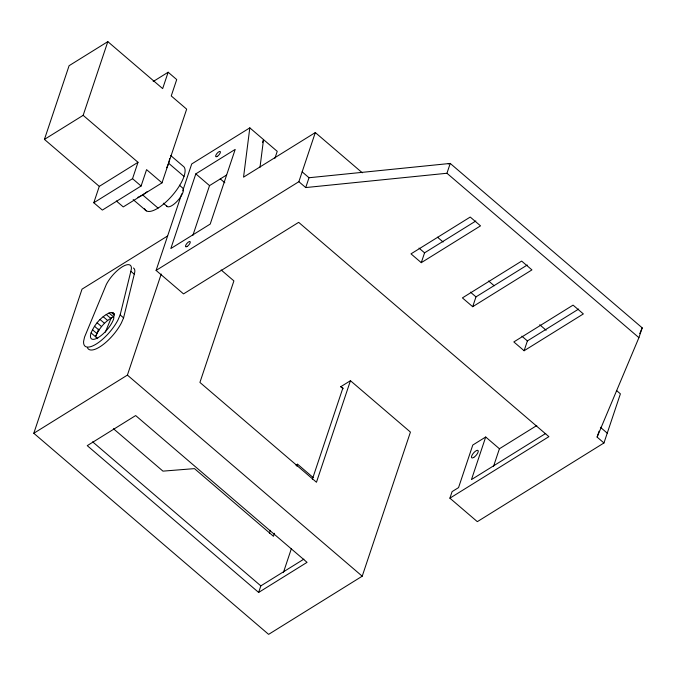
<?xml version="1.0" encoding="UTF-8"?>
<svg xmlns="http://www.w3.org/2000/svg" width="676" height="676" viewBox="0 0 676 676"><rect width="100%" height="100%" fill="white"/><g stroke="black" fill="none" stroke-linecap="round" stroke-linejoin="round"><path stroke-width="1.01" d="M274.895 158.336L277.236 151.348L249.816 127.857L243.546 177.154L315.312 132.564L362.311 172.811M259.998 167.335L263.53 139.602L262.525 142.602M130.848 271.296L131.389 268.871A19.418 6.954 -49.4 0 0 122.128 266.902A19.418 6.954 -49.4 0 0 106.335 284.444L84.559 337.062L83.613 341.287A26.668 9.557 -49.4 0 0 96.33 343.991A26.668 9.557 -49.4 0 0 118.013 319.909L120.151 314.94L130.848 271.296L134.279 274.228L123.581 317.872L121.443 322.841A26.668 9.557 -49.4 0 1 102.135 345.326A26.668 9.557 -49.4 0 1 87.365 347.472M134.279 274.228L134.811 271.811A19.418 6.954 -49.4 0 0 133.434 268M162.003 182.85L146.574 169.642L141.098 186.018L102.363 210.084L93.795 202.749L99.279 186.373L44.43 139.4L69.087 65.707L107.822 41.633L162.662 88.607L168.147 72.231L176.715 79.565L171.239 95.941L186.66 109.157L162.003 182.85L123.269 206.924L116.331 200.975M44.43 139.4L83.156 115.334L107.822 41.633M343.163 388.776L340.763 386.723L350.447 380.706L410.433 432.082L362.218 576.197L268.617 634.367L33.8 433.274L82.024 289.151L167.597 235.975M93.795 202.749L132.53 178.684L138.005 162.299L83.156 115.334M616.411 390.424L620.399 393.838L603.955 442.966L477.324 521.661L449.903 498.178L548.904 436.654L298.665 222.345L183.526 293.899L156.097 270.417L181.734 193.809M182.731 190.826L191.714 163.964L249.816 127.857M33.8 433.274L127.401 375.104L161.226 274.025M195.82 173.867L170.834 248.548L210.211 224.077L235.197 149.396L195.82 173.867L209.526 185.613L192.871 235.4M156.097 270.417L298.868 181.692L315.312 132.564M298.868 181.692L305.729 187.565L309.017 177.737L450.233 163.431L642.2 327.835L638.913 337.662L597.102 437.093L603.955 442.966M269.361 533.279L270.366 530.28M274.473 533.271L273.467 536.279L194.468 468.62L162.958 471.138L113.441 428.728M296.908 466.22L297.584 464.218L313.165 477.56M258.638 592.438L307.056 562.347L135.656 415.563L87.246 445.653L258.638 592.438L260.835 585.881L303.87 559.145M312.346 479.309L342.893 387.99L340.763 386.723M283.371 572.597L291.373 548.675M350.447 380.706L316.469 482.242L199.919 382.43L233.896 280.895L221.128 269.952M305.729 187.565L446.946 173.259L450.233 163.431L448.196 163.888M421.275 262.668L480.518 225.86L470.234 217.047L410.991 253.863L421.275 262.668L424.562 252.841L475.845 220.976M472.693 306.701L531.936 269.893L521.652 261.088L462.409 297.896L472.693 306.701L475.98 296.882L527.263 265.009M449.903 498.178L452.092 491.621L458.548 487.616L472.794 445.036L485.706 437.009L499.42 448.754L493.455 466.575M485.706 437.009L471.459 479.588L545.726 433.434M524.111 350.743L583.354 313.926L573.071 305.121L513.828 341.929L524.111 350.743L527.398 340.915L578.681 309.042M597.102 437.093L599.071 431.204M98.704 329.094L95.536 336.758C98.983 328.401 105.287 320.872 113.467 316.841L109.005 313.03C100.834 317.052 94.53 324.581 91.083 332.938L97.724 338.625M105.321 332.161L111.261 317.796M639.766 333.623L642.2 327.835M153.182 81.526L168.147 72.231M99.279 186.373L138.005 162.299M209.526 185.613L226.536 175.042M295.97 465.223L297.584 464.218M499.42 448.754L536.795 425.525M109.005 313.03L111.346 312.481L113.078 312.853L114.565 314.12M446.946 173.259L638.913 337.662M437.499 237.208L443.093 241.991M488.621 280.979L494.215 285.771M539.744 324.759L546.132 330.234M419.027 248.1L424.562 252.841M470.445 292.133L475.98 296.882M521.864 336.175L527.398 340.915M302.164 171.865L309.017 177.737M600.389 427.266L607.242 433.139M220.266 178.87L224.838 182.782M170.639 155.472L182.985 166.042A29.009 10.393 -49.4 0 1 171.214 196.708A29.009 10.393 -49.4 0 1 144.579 208.69M168.577 163.203L184.007 176.411M179.402 185.207L182.562 187.92A12.084 4.326 -49.4 0 1 177.661 200.696A12.084 4.326 -49.4 0 1 166.566 205.69M163.322 203.197L167.276 206.586M132.53 178.684L141.098 186.018M142.636 194.891L158.066 208.098M133.18 199.623L146.295 210.853M120.151 314.94L123.581 317.872M111.346 312.481L114.32 315.024M106.216 314.458L110.67 318.269M103.158 316.664L107.619 320.475M100.056 319.503L104.51 323.314M97.107 322.773L101.561 326.592M94.513 326.263L98.966 330.082M92.46 329.736L96.913 333.547M127.401 375.104L362.218 576.197M92.637 441.842L260.835 585.881M113.078 312.853L114.083 314.103L113.678 318.895A16.917 6.059 -49.4 0 1 98.544 337.383A16.917 6.059 -49.4 0 1 91.083 332.938M169.617 158.522A29.009 10.393 -49.4 0 1 166.693 167.741M147.114 191.714A29.009 10.393 -49.4 0 1 137.845 197.333M217.258 156.393A3.38 1.208 -49.4 0 0 220.368 151.737A3.38 1.208 -49.4 0 0 216.455 154.17A3.38 1.208 -49.4 0 0 217.258 156.393M187.117 246.47A3.38 1.208 -49.4 0 0 190.226 241.814A3.38 1.208 -49.4 0 0 186.314 244.247A3.38 1.208 -49.4 0 0 187.117 246.47M473.775 457.398A4.833 1.732 -49.4 0 0 478.211 450.748A4.833 1.732 -49.4 0 0 472.617 454.221A4.833 1.732 -49.4 0 0 473.775 457.398"/></g></svg>
